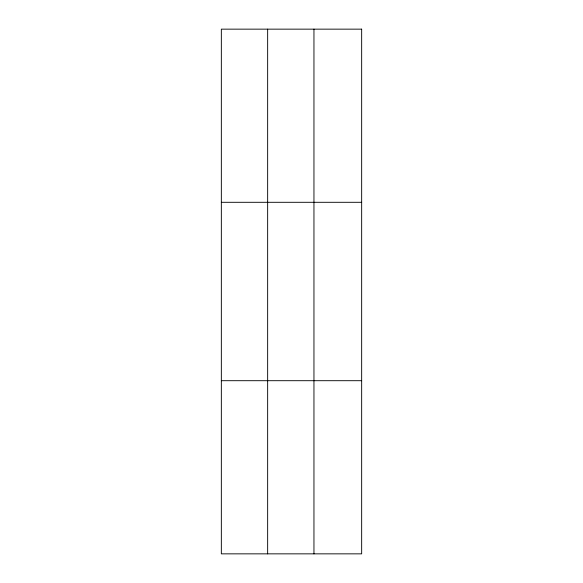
<?xml version="1.0" encoding="UTF-8"?>
<svg xmlns="http://www.w3.org/2000/svg" width="583" height="583" viewBox="0 0 583 583"><rect width="100%" height="100%" fill="white"/><g stroke="black" fill="none" stroke-linecap="round" stroke-linejoin="round"><path stroke-width="0.87" d="M267.648 29.15L267.648 553.85M313.953 29.15L313.953 553.85M221.343 202.301L361.657 202.301M221.343 380.699L361.657 380.699M361.657 29.15L361.657 553.85L221.343 553.85L221.343 29.15L361.657 29.15"/></g></svg>
